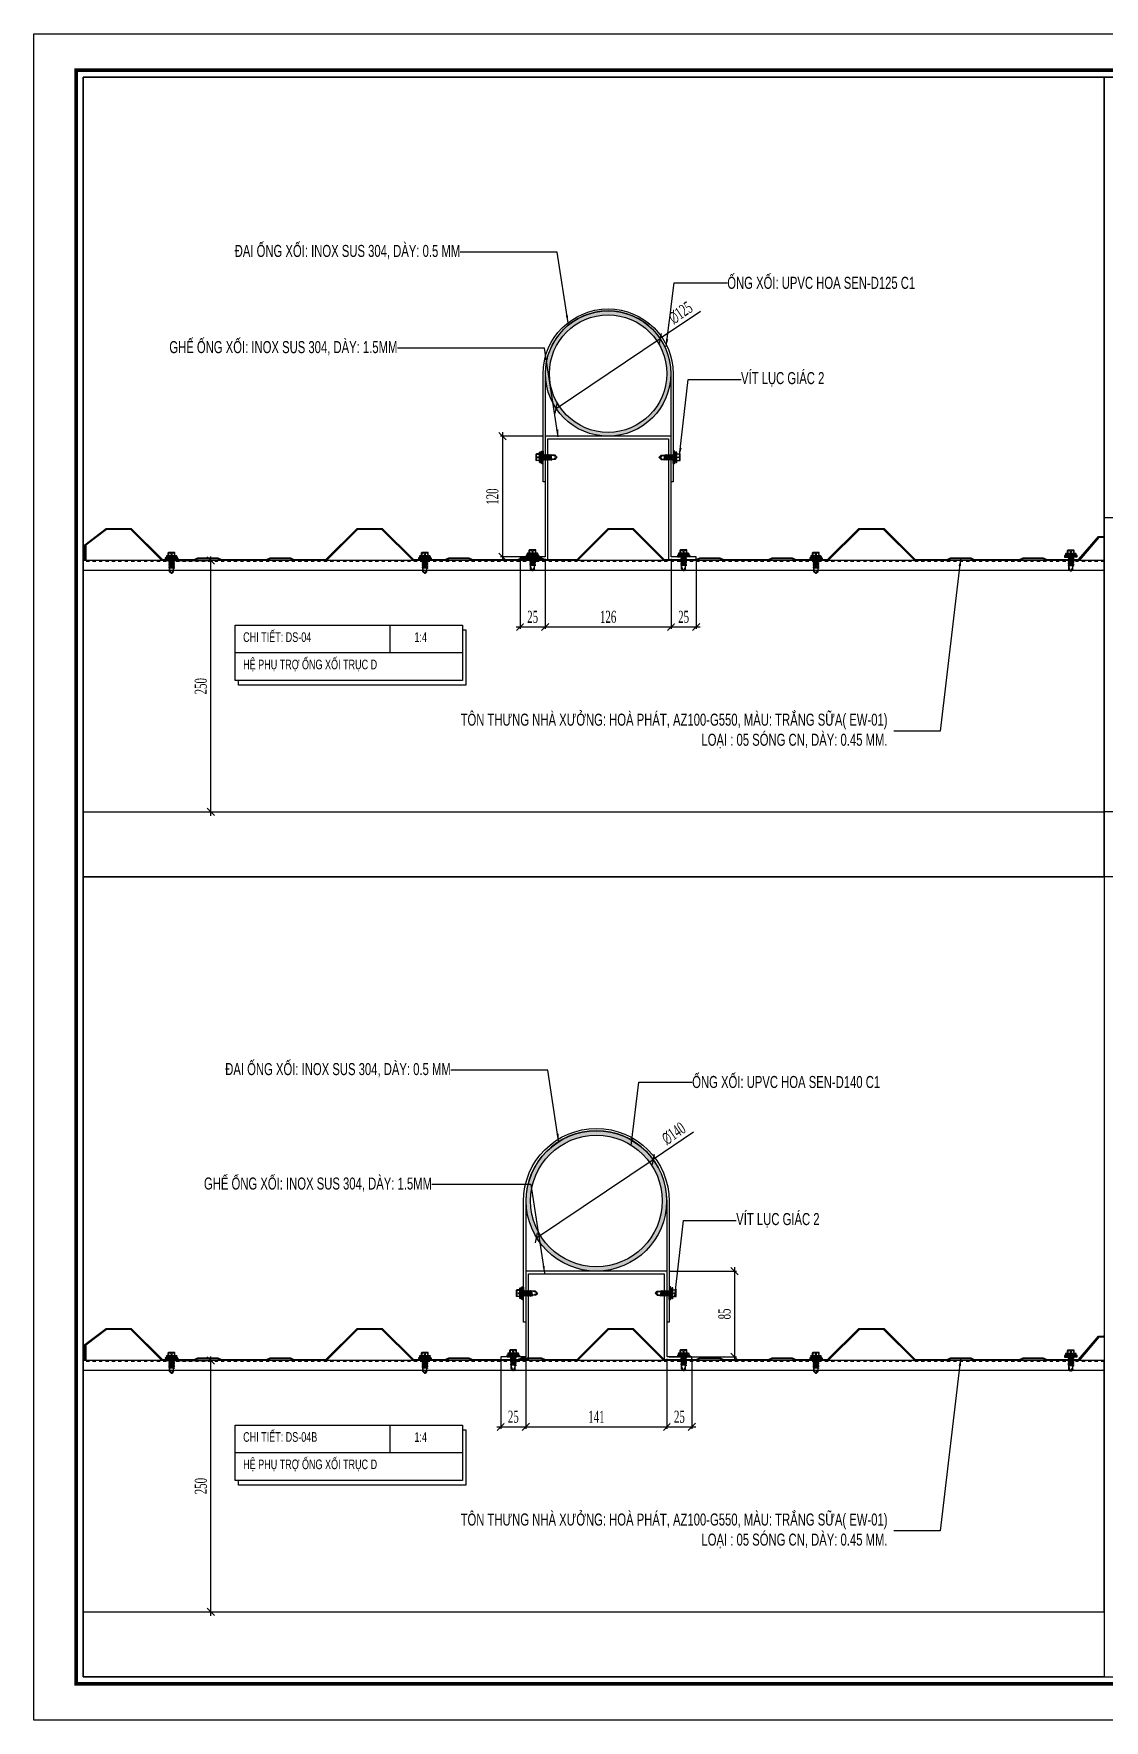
# Model space of a CAD drawing. Header units: inches. Extents: x 1359 to 46357, y -3807 to 191.
# Drawn here: x 26107.5 to 26374.2, y -1109.3 to -689.3 of the extents above; entities that cross this region are included whole.
import ezdxf
from ezdxf.enums import TextEntityAlignment as Align

# ---------------------------------------------------------------- set-up
doc = ezdxf.new("R2010")
doc.units = ezdxf.units.IN
doc.header["$MEASUREMENT"] = 0
doc.linetypes.add('DD3', pattern=[0.2, 0.1, -0.1])
for name, color, linetype in [('114', 114, 'Continuous'), ('2', 2, 'Continuous'), ('3', 3, 'Continuous'), ('7', 7, 'Continuous'), ('flashing', 6, 'Continuous'), ('STRUCTURE', 1, 'Continuous')]:
    doc.layers.add(name, color=color, linetype=linetype)
doc.styles.add('ST1', font='vntimeh.shx', dxfattribs={"width": 0.6})
doc.styles.add('ST1H', font='vnshxh.shx', dxfattribs={"width": 0.7})
doc.styles.add('ST4', font='VHARIALN.TTF')
doc.dimstyles.new('3', dxfattribs={"dimtxt": 3.5, "dimasz": 1.8, "dimexe": 1, "dimexo": 0, "dimgap": 1, "dimtad": 1, "dimdec": 0, "dimlfac": 3, "dimzin": 0, "dimdsep": 46, "dimtxsty": 'ST1H', "dimblk": 'OBLIQUE', "dimcen": 1, "dimdle": 1, "dimclrd": 8, "dimclre": 8, "dimclrt": 3, "dimadec": 0, "dimazin": 0, "dimtfac": 1, "dimtdec": 0, "dimtix": 1, "dimtofl": 0, "dimtmove": 1, "dimatfit": 3, "dimfxl": 0.18, "dimtfill": 1, "dimtolj": 1, "dimtzin": 0, "dimlwd": -1, "dimlwe": -1, "dimarcsym": 1})
doc.dimstyles.new('4', dxfattribs={"dimtxt": 3, "dimasz": 1.8, "dimexe": 0.5, "dimexo": 0.5, "dimgap": 1, "dimtad": 1, "dimdec": 0, "dimlfac": 4, "dimzin": 0, "dimdsep": 46, "dimtxsty": 'ST1', "dimblk": 'OBLIQUE', "dimcen": 1, "dimdle": 1, "dimclrd": 8, "dimclre": 8, "dimclrt": 3, "dimadec": 0, "dimazin": 0, "dimtfac": 1, "dimtdec": 0, "dimtix": 1, "dimtmove": 0, "dimatfit": 3, "dimfxl": 0.18, "dimtfill": 1, "dimtolj": 1, "dimtzin": 0, "dimlwd": -1, "dimlwe": -1, "dimarcsym": 1})

# ---------------------------------------------------------------- blocks, each defined once
blk = doc.blocks.new('A2SBCVN-D')
at = {"layer": '2', "color": 157, "linetype": 'Continuous'}
blk.add_lwpolyline([(0, 420), (594, 420), (594, 0), (0, 0)], close=True, dxfattribs=at)
at = {"layer": '2', "color": 167, "linetype": 'Continuous', "const_width": 0.871}
blk.add_lwpolyline([(10.59, 9.07), (583.41, 9.07), (583.41, 410.93), (10.59, 410.93)], close=True, dxfattribs=at)
at = {"layer": '2', "color": 147, "linetype": 'Continuous'}
blk.add_lwpolyline([(12.33, 10.81), (581.67, 10.81), (581.67, 409.19), (12.33, 409.19)], close=True, dxfattribs=at)
at = {"layer": '3', "ltscale": 0.5, "style": 'ST4'}
for tag, p in [('TENBANVE', (551.34, 319.39)), ('STT', (569.26, 24.56))]:
    blk.add_attdef(tag, text='', height=3, dxfattribs=at).set_placement(p, align=Align.MIDDLE_CENTER)
blk = doc.blocks.new('_Oblique')
at = {"color": 0, "linetype": 'ByBlock', "lineweight": -2}
blk.add_line((-0.5, -0.5), (0.5, 0.5), dxfattribs=at)
blk = doc.blocks.new('*D383')
at = {"color": 8, "linetype": 'Continuous', "transparency": 16777216}
for p, q in [((26140.71, -820.55), (26152.12, -820.55)), ((26151.62, -884.13), (26151.62, -819.55)), ((26140.71, -883.13), (26152.12, -883.13))]:
    blk.add_line(p, q, dxfattribs=at)
at = {"layer": 'Defpoints', "color": 0, "transparency": 16777216}
for p in [(26140.21, -820.55), (26151.62, -820.55), (26140.21, -883.13)]:
    blk.add_point(p, dxfattribs=at)
at = {"color": 8, "transparency": 16777216, "xscale": 1.8, "yscale": 1.8, "zscale": 1.8}
for p, rotation in [((26151.62, -820.55), 90), ((26151.62, -883.13), 270)]:
    blk.add_blockref('_Oblique', p, dxfattribs=dict(at, rotation=rotation))
at = {"color": 3, "transparency": 16777216, "insert": (26149.12, -851.84), "char_height": 3, "attachment_point": 5, "rotation": 90, "style": 'ST1', "bg_fill": 3, "box_fill_scale": 1.25, "bg_fill_color": 256, "bg_fill_true_color": 13158600, "bg_fill_transparency": 12606488}
blk.add_mtext('\\A1;250', dxfattribs=at)
blk = doc.blocks.new('Short_Self_drilling')
at = {"layer": 'STRUCTURE', "color": 1, "linetype": 'Continuous'}
for p, q in [((6.4, 1.7), (-6.4, 1.7)), ((5.1, 3.8), (-5.1, 3.8)), ((-2.6, 2.9), (-5.1, 2.9)), ((-3.4, 3.8), (-3.4, 6.8)), ((3, 7.2), (-3, 7.2)), ((2.6, 2.9), (-2.6, 2.9)), ((-2.1, 2.8), (-2.1, 2.9)), ((6.3, 0), (0, 0)), ((2.2, 2.8), (2.2, 2.9)), ((2.2, -0.5), (2.2, 0)), ((5.1, 2.9), (2.6, 2.9)), ((3.4, 3.8), (3.4, 6.8)), ((3, -1.2), (-2.7, -0.2)), ((3, -2.7), (-2.7, -1.8)), ((3, -4.2), (-2.7, -3.3)), ((3, -5.8), (-2.7, -4.8)), ((3, -7.3), (-2.7, -6.3)), ((-1.9, -8), (-2.7, -7.9)), ((-2.1, -1.4), (-2.1, -0.9)), ((-2.1, -2.9), (-2.1, -2.4)), ((-2.1, -4.4), (-2.1, -3.9)), ((-2.1, -6), (-2.1, -5.4)), ((-2.1, -7.5), (-2.1, -7)), ((-2.1, -12.3), (-2.1, -8.5)), ((3, -8.8), (-1.1, -8.1)), ((2.1, -12.3), (2.1, -9.1)), ((2.2, -2), (2.2, -1.5)), ((2.2, -3.6), (2.2, -3)), ((2.2, -5.1), (2.2, -4.6)), ((2.2, -6.6), (2.2, -6.1)), ((2.2, -8.1), (2.2, -7.6))]:
    blk.add_line(p, q, dxfattribs=at)
blk.add_lwpolyline([(6.4, 1.3), (6.4, 1.7), (2.1, 2.8), (-2.1, 2.8), (-6.4, 1.7), (-6.4, 1.3)], close=True, dxfattribs=at)
for points in [[(-6.4, 1.3, -0.088869), (-6.3, 0), (0, 0)], [(-0.1, 3.8), (-0.3, 6.2, 0.338878), (-3.1, 6.2), (-3.3, 3.8)], [(3.3, 3.8), (3.1, 6.2, 0.338878), (0.3, 6.2), (0.1, 3.8)], [(2.1, -12.3), (0.2, -14.2, -0.333596), (-0.2, -14.2), (-2.1, -12.3)], [(-0.1, -14), (-1, -12.2, -0.148657), (-1.4, -11.2), (-2, -7.7, -0.815006), (-1.2, -7.8, 0.150833), (-0.8, -8.7)], [(2.1, -12.3), (1.7, -11.7, 0.52242), (0.9, -11.7), (-0.2, -14.2)]]:
    blk.add_lwpolyline(points, format="xyb", dxfattribs=at)
for points in [[(3, -1.2), (2.2, -1.5), (-2.1, -0.8), (-2.7, -0.2), (-2.4, 0)], [(3, -2.7), (2.2, -3), (-2.1, -2.4), (-2.7, -1.8), (-2.1, -1.4), (2.2, -2), (3, -2.7)], [(3, -4.2), (2.2, -4.6), (-2.1, -3.9), (-2.7, -3.3), (-2.1, -2.9), (2.2, -3.6), (3, -4.2)], [(3, -5.8), (2.2, -6.1), (-2.1, -5.4), (-2.7, -4.8), (-2.1, -4.4), (2.2, -5.1), (3, -5.8)], [(3, -7.3), (2.2, -7.6), (-2.1, -7), (-2.7, -6.3), (-2.1, -6), (2.2, -6.6), (3, -7.3)], [(-1.8, -8.5), (-2.1, -8.5), (-2.7, -7.9), (-2.1, -7.5), (-1.8, -7.5)], [(-1.3, -7.6), (2.2, -8.1), (3, -8.8)], [(-1.2, 0), (2.2, -0.5), (3, -1.2)], [(3, -8.8), (2.2, -9.1), (-0.8, -8.7)]]:
    blk.add_lwpolyline(points, dxfattribs=at)
for centre, radius, start, end in [((-5, 3.3), 0.455, 109.7949, 250.2674), ((-3, 6.8), 0.429, 90.0311, 180.0311), ((3, 6.8), 0.429, 0.0311, 90.0311), ((5.1, 3.3), 0.435, 279.7276, 80.3347), ((10, 0.2), 3.74, 162.2963, 182.6103)]:
    blk.add_arc(centre, radius, start, end, dxfattribs=at)
blk = doc.blocks.new('*D384')
at = {"color": 8, "linetype": 'Continuous', "transparency": 16777216}
for p in [(26273.58, -758.51), (26237.62, -782.68)]:
    blk.add_line(p, (26263.53, -765.26), dxfattribs=at)
at = {"layer": 'Defpoints', "color": 0, "transparency": 16777216}
for p in [(26263.53, -765.26), (26237.62, -782.68)]:
    blk.add_point(p, dxfattribs=at)
at = {"color": 8, "transparency": 16777216, "xscale": 1.8, "yscale": 1.8, "zscale": 1.8, "rotation": 33.90981928174053}
blk.add_blockref('_Oblique', (26237.62, -782.68), dxfattribs=at)
at = {"color": 3, "transparency": 16777216, "insert": (26268.65, -758.81), "char_height": 3, "attachment_point": 5, "rotation": 33.9098, "style": 'ST1', "bg_fill": 3, "box_fill_scale": 1.25, "bg_fill_color": 256, "bg_fill_true_color": 13158600, "bg_fill_transparency": 12607520}
blk.add_mtext('\\A1;∅125', dxfattribs=at)
at = {"color": 8, "transparency": 16777216, "xscale": 1.8, "yscale": 1.8, "zscale": 1.8, "rotation": 213.9098192817406}
blk.add_blockref('_Oblique', (26263.53, -765.26), dxfattribs=at)
blk = doc.blocks.new('*D385')
at = {"color": 8, "linetype": 'Continuous', "transparency": 16777216}
for p, q in [((26228.67, -820.13), (26228.67, -837.57)), ((26234.87, -820.13), (26234.87, -837.57)), ((26227.67, -837.07), (26235.87, -837.07))]:
    blk.add_line(p, q, dxfattribs=at)
at = {"layer": 'Defpoints', "color": 0, "transparency": 16777216}
for p in [(26228.67, -819.63), (26234.87, -819.63)]:
    blk.add_point(p, dxfattribs=at)
at = {"color": 8, "transparency": 16777216, "xscale": 1.8, "yscale": 1.8, "zscale": 1.8, "rotation": 180}
blk.add_blockref('_Oblique', (26228.67, -837.07), dxfattribs=at)
at = {"color": 8, "transparency": 16777216, "xscale": 1.8, "yscale": 1.8, "zscale": 1.8}
blk.add_blockref('_Oblique', (26234.87, -837.07), dxfattribs=at)
at = {"color": 3, "transparency": 16777216, "insert": (26231.77, -834.57), "char_height": 3, "attachment_point": 5, "style": 'ST1', "bg_fill": 3, "box_fill_scale": 1.25, "bg_fill_color": 256, "bg_fill_true_color": 13158600, "bg_fill_transparency": 4}
blk.add_mtext('\\A1;25', dxfattribs=at)
at = {"layer": 'Defpoints', "color": 0, "transparency": 16777216}
blk.add_point((26234.87, -837.07), dxfattribs=at)
blk = doc.blocks.new('*D386')
at = {"color": 8, "linetype": 'Continuous', "transparency": 16777216}
for p, q in [((26234.87, -820.13), (26234.87, -837.57)), ((26266.28, -820.13), (26266.28, -837.57)), ((26233.87, -837.07), (26267.28, -837.07))]:
    blk.add_line(p, q, dxfattribs=at)
at = {"layer": 'Defpoints', "color": 0, "transparency": 16777216}
for p in [(26234.87, -819.63), (26266.28, -819.63), (26266.28, -837.07)]:
    blk.add_point(p, dxfattribs=at)
at = {"color": 8, "transparency": 16777216, "xscale": 1.8, "yscale": 1.8, "zscale": 1.8, "rotation": 180}
blk.add_blockref('_Oblique', (26234.87, -837.07), dxfattribs=at)
at = {"color": 8, "transparency": 16777216, "xscale": 1.8, "yscale": 1.8, "zscale": 1.8}
blk.add_blockref('_Oblique', (26266.28, -837.07), dxfattribs=at)
at = {"color": 3, "transparency": 16777216, "insert": (26250.57, -834.57), "char_height": 3, "attachment_point": 5, "style": 'ST1', "bg_fill": 3, "box_fill_scale": 1.25, "bg_fill_color": 256, "bg_fill_true_color": 13158600, "bg_fill_transparency": 12608552}
blk.add_mtext('\\A1;126', dxfattribs=at)
blk = doc.blocks.new('*D387')
at = {"color": 8, "linetype": 'Continuous', "transparency": 16777216}
for p, q in [((26266.28, -820.13), (26266.28, -837.57)), ((26272.48, -820.13), (26272.48, -837.57)), ((26265.28, -837.07), (26273.48, -837.07))]:
    blk.add_line(p, q, dxfattribs=at)
at = {"layer": 'Defpoints', "color": 0, "transparency": 16777216}
for p in [(26266.28, -819.63), (26272.48, -819.63)]:
    blk.add_point(p, dxfattribs=at)
at = {"color": 8, "transparency": 16777216, "xscale": 1.8, "yscale": 1.8, "zscale": 1.8, "rotation": 180}
blk.add_blockref('_Oblique', (26266.28, -837.07), dxfattribs=at)
at = {"color": 8, "transparency": 16777216, "xscale": 1.8, "yscale": 1.8, "zscale": 1.8}
blk.add_blockref('_Oblique', (26272.48, -837.07), dxfattribs=at)
at = {"color": 3, "transparency": 16777216, "insert": (26269.38, -834.57), "char_height": 3, "attachment_point": 5, "style": 'ST1', "bg_fill": 3, "box_fill_scale": 1.25, "bg_fill_color": 256, "bg_fill_true_color": 13158600, "bg_fill_transparency": 12608552}
blk.add_mtext('\\A1;25', dxfattribs=at)
at = {"layer": 'Defpoints', "color": 0, "transparency": 16777216}
blk.add_point((26272.48, -837.07), dxfattribs=at)
blk = doc.blocks.new('*D388')
at = {"color": 8, "linetype": 'Continuous', "transparency": 16777216}
for p, q in [((26234.37, -789.58), (26223.76, -789.58)), ((26224.26, -788.58), (26224.26, -820.63)), ((26234.37, -819.63), (26223.76, -819.63))]:
    blk.add_line(p, q, dxfattribs=at)
at = {"layer": 'Defpoints', "color": 0, "transparency": 16777216}
for p in [(26234.87, -789.58), (26224.26, -819.63), (26234.87, -819.63)]:
    blk.add_point(p, dxfattribs=at)
at = {"color": 8, "transparency": 16777216, "xscale": 1.8, "yscale": 1.8, "zscale": 1.8}
for p, rotation in [((26224.26, -789.58), 90), ((26224.26, -819.63), 270)]:
    blk.add_blockref('_Oblique', p, dxfattribs=dict(at, rotation=rotation))
at = {"color": 3, "transparency": 16777216, "insert": (26221.76, -804.61), "char_height": 3, "attachment_point": 5, "rotation": 90, "style": 'ST1', "bg_fill": 3, "box_fill_scale": 1.25, "bg_fill_color": 256, "bg_fill_true_color": 13158600, "bg_fill_transparency": 8910717}
blk.add_mtext('\\A1;120', dxfattribs=at)
blk = doc.blocks.new('*D395')
at = {"color": 8, "linetype": 'Continuous', "transparency": 16777216}
for p, q in [((26140.71, -1019.74), (26152.12, -1019.74)), ((26151.62, -1083.32), (26151.62, -1018.74)), ((26140.71, -1082.32), (26152.12, -1082.32))]:
    blk.add_line(p, q, dxfattribs=at)
at = {"layer": 'Defpoints', "color": 0, "transparency": 16777216}
for p in [(26140.21, -1019.74), (26151.62, -1019.74), (26140.21, -1082.32)]:
    blk.add_point(p, dxfattribs=at)
at = {"color": 8, "transparency": 16777216, "xscale": 1.8, "yscale": 1.8, "zscale": 1.8}
for p, rotation in [((26151.62, -1019.74), 90), ((26151.62, -1082.32), 270)]:
    blk.add_blockref('_Oblique', p, dxfattribs=dict(at, rotation=rotation))
at = {"color": 3, "transparency": 16777216, "insert": (26149.12, -1051.03), "char_height": 3, "attachment_point": 5, "rotation": 90, "style": 'ST1', "bg_fill": 3, "box_fill_scale": 1.25, "bg_fill_color": 256, "bg_fill_true_color": 13158600, "bg_fill_transparency": 6710886}
blk.add_mtext('\\A1;250', dxfattribs=at)
blk = doc.blocks.new('*D396')
at = {"color": 8, "linetype": 'Continuous', "transparency": 16777216}
for p, q in [((26223.86, -1019.32), (26223.86, -1036.76)), ((26230.06, -1019.32), (26230.06, -1036.76)), ((26222.86, -1036.26), (26231.06, -1036.26))]:
    blk.add_line(p, q, dxfattribs=at)
at = {"layer": 'Defpoints', "color": 0, "transparency": 16777216}
for p in [(26223.86, -1018.82), (26230.06, -1018.82)]:
    blk.add_point(p, dxfattribs=at)
at = {"color": 8, "transparency": 16777216, "xscale": 1.8, "yscale": 1.8, "zscale": 1.8, "rotation": 180}
blk.add_blockref('_Oblique', (26223.86, -1036.26), dxfattribs=at)
at = {"color": 8, "transparency": 16777216, "xscale": 1.8, "yscale": 1.8, "zscale": 1.8}
blk.add_blockref('_Oblique', (26230.06, -1036.26), dxfattribs=at)
at = {"color": 3, "transparency": 16777216, "insert": (26226.96, -1033.76), "char_height": 3, "attachment_point": 5, "style": 'ST1', "bg_fill": 3, "box_fill_scale": 1.25, "bg_fill_color": 256, "bg_fill_true_color": 13158600, "bg_fill_transparency": 14205420}
blk.add_mtext('\\A1;25', dxfattribs=at)
at = {"layer": 'Defpoints', "color": 0, "transparency": 16777216}
blk.add_point((26230.06, -1036.26), dxfattribs=at)
blk = doc.blocks.new('*D397')
at = {"color": 8, "linetype": 'Continuous', "transparency": 16777216}
for p, q in [((26230.06, -1019.32), (26230.06, -1036.76)), ((26265.24, -1019.32), (26265.24, -1036.76)), ((26229.06, -1036.26), (26266.24, -1036.26))]:
    blk.add_line(p, q, dxfattribs=at)
at = {"layer": 'Defpoints', "color": 0, "transparency": 16777216}
for p in [(26230.06, -1018.82), (26265.24, -1018.82), (26265.24, -1036.26)]:
    blk.add_point(p, dxfattribs=at)
at = {"color": 8, "transparency": 16777216, "xscale": 1.8, "yscale": 1.8, "zscale": 1.8, "rotation": 180}
blk.add_blockref('_Oblique', (26230.06, -1036.26), dxfattribs=at)
at = {"color": 8, "transparency": 16777216, "xscale": 1.8, "yscale": 1.8, "zscale": 1.8}
blk.add_blockref('_Oblique', (26265.24, -1036.26), dxfattribs=at)
at = {"color": 3, "transparency": 16777216, "insert": (26247.65, -1033.76), "char_height": 3, "attachment_point": 5, "style": 'ST1', "bg_fill": 3, "box_fill_scale": 1.25, "bg_fill_color": 256, "bg_fill_true_color": 13158600, "bg_fill_transparency": 14224828}
blk.add_mtext('\\A1;141', dxfattribs=at)
blk = doc.blocks.new('*D398')
at = {"color": 8, "linetype": 'Continuous', "transparency": 16777216}
for p, q in [((26265.24, -1019.32), (26265.24, -1036.76)), ((26271.44, -1019.32), (26271.44, -1036.76)), ((26264.24, -1036.26), (26272.44, -1036.26))]:
    blk.add_line(p, q, dxfattribs=at)
at = {"layer": 'Defpoints', "color": 0, "transparency": 16777216}
for p in [(26265.24, -1018.82), (26271.44, -1018.82)]:
    blk.add_point(p, dxfattribs=at)
at = {"color": 8, "transparency": 16777216, "xscale": 1.8, "yscale": 1.8, "zscale": 1.8, "rotation": 180}
blk.add_blockref('_Oblique', (26265.24, -1036.26), dxfattribs=at)
at = {"color": 8, "transparency": 16777216, "xscale": 1.8, "yscale": 1.8, "zscale": 1.8}
blk.add_blockref('_Oblique', (26271.44, -1036.26), dxfattribs=at)
at = {"color": 3, "transparency": 16777216, "insert": (26268.34, -1033.76), "char_height": 3, "attachment_point": 5, "style": 'ST1', "bg_fill": 3, "box_fill_scale": 1.25, "bg_fill_color": 256, "bg_fill_true_color": 13158600, "bg_fill_transparency": 0}
blk.add_mtext('\\A1;25', dxfattribs=at)
at = {"layer": 'Defpoints', "color": 0, "transparency": 16777216}
blk.add_point((26271.44, -1036.26), dxfattribs=at)
blk = doc.blocks.new('*D399')
at = {"color": 8, "linetype": 'Continuous', "transparency": 16777216}
for p in [(26271.83, -962.9), (26232.76, -989.17)]:
    blk.add_line(p, (26261.78, -969.66), dxfattribs=at)
at = {"layer": 'Defpoints', "color": 0, "transparency": 16777216}
for p in [(26261.78, -969.66), (26232.76, -989.17)]:
    blk.add_point(p, dxfattribs=at)
at = {"color": 8, "transparency": 16777216, "xscale": 1.8, "yscale": 1.8, "zscale": 1.8, "rotation": 33.90981928174397}
blk.add_blockref('_Oblique', (26232.76, -989.17), dxfattribs=at)
at = {"color": 3, "transparency": 16777216, "insert": (26266.91, -963.21), "char_height": 3, "attachment_point": 5, "rotation": 33.9098, "style": 'ST1', "bg_fill": 3, "box_fill_scale": 1.25, "bg_fill_color": 256, "bg_fill_true_color": 13158600, "bg_fill_transparency": 78}
blk.add_mtext('\\A1;∅140', dxfattribs=at)
at = {"color": 8, "transparency": 16777216, "xscale": 1.8, "yscale": 1.8, "zscale": 1.8, "rotation": 213.909819281744}
blk.add_blockref('_Oblique', (26261.78, -969.66), dxfattribs=at)
blk = doc.blocks.new('*D400')
at = {"color": 8, "linetype": 'Continuous', "transparency": 16777216}
for p, q in [((26265.74, -997.49), (26282.58, -997.49)), ((26282.08, -996.49), (26282.08, -1019.82)), ((26265.74, -1018.82), (26282.58, -1018.82))]:
    blk.add_line(p, q, dxfattribs=at)
at = {"layer": 'Defpoints', "color": 0, "transparency": 16777216}
for p in [(26265.24, -997.49), (26265.24, -1018.82), (26282.08, -1018.82)]:
    blk.add_point(p, dxfattribs=at)
at = {"color": 8, "transparency": 16777216, "xscale": 1.8, "yscale": 1.8, "zscale": 1.8}
for p, rotation in [((26282.08, -997.49), 90), ((26282.08, -1018.82), 270)]:
    blk.add_blockref('_Oblique', p, dxfattribs=dict(at, rotation=rotation))
at = {"color": 3, "transparency": 16777216, "insert": (26279.58, -1008.16), "char_height": 3, "attachment_point": 5, "rotation": 90, "style": 'ST1', "bg_fill": 3, "box_fill_scale": 1.25, "bg_fill_color": 256, "bg_fill_true_color": 13158600, "bg_fill_transparency": 6455060}
blk.add_mtext('\\A1;85', dxfattribs=at)

msp = doc.modelspace()

# ---------------------------------------------------------------- hatches: boundary and pattern name
at = {"layer": 'flashing'}
h = msp.add_hatch(color=0, dxfattribs=at)
h.paths.add_polyline_path([(26234.9629, -773.9719, 1), (26266.1805, -773.9719, 1)])
h.paths.add_polyline_path([(26265.2049, -773.9719, -1), (26235.9385, -773.9719, -1)], flags=16)
h = msp.add_hatch(color=0, dxfattribs=at)
h.paths.add_polyline_path([(26230.1698, -980.0053, 1), (26265.1335, -980.0053, 1)])
h.paths.add_polyline_path([(26264.0409, -980.0053, -1), (26231.2625, -980.0053, -1)], flags=16)

# ---------------------------------------------------------------- linework, layer by layer
at = {"color": 8}
msp.add_lwpolyline([(26374.1676, -700.1506), (26628.5121, -700.1506), (26628.5121, -899.3405), (26374.1676, -899.3405)], close=True, dxfattribs=at)
at = {"layer": '114', "color": 84, "ltscale": 8}
for points in [[(26374.1676, -820.5539), (26119.8231, -820.5539), (26119.8231, -883.1295), (26374.1676, -883.1295)], [(26374.1676, -1019.7438), (26119.8231, -1019.7438), (26119.8231, -1082.3194), (26374.1676, -1082.3194)]]:
    msp.add_lwpolyline(points, close=True, dxfattribs=at)
at = {"layer": '114', "color": 84, "linetype": 'DD3', "ltscale": 8}
for points in [[(26374.1676, -820.8039), (26119.8231, -820.8039)], [(26374.1676, -1019.9938), (26119.8231, -1019.9938)]]:
    msp.add_lwpolyline(points, dxfattribs=at)
at = {"layer": '114', "color": 84, "ltscale": 8}
for points in [[(26374.1676, -823.0539), (26119.8231, -823.0539)], [(26374.1676, -1022.2438), (26119.8231, -1022.2438)]]:
    msp.add_lwpolyline(points, dxfattribs=at)
at = {"layer": '2', "color": 1}
msp.add_lwpolyline([(26228.6713, -820.3039), (26235.5374, -820.3039), (26235.5374, -790.2503), (26265.6102, -790.2503), (26265.6102, -820.3039), (26272.4762, -820.3039), (26272.4762, -819.6343), (26266.2798, -819.6343), (26266.2798, -789.5807), (26234.8677, -789.5807), (26234.8677, -819.6343), (26228.6713, -819.6343)], close=True, dxfattribs=at)
at = {"layer": '7', "color": 8}
msp.add_lwpolyline([(26628.5121, -809.7961), (26628.5121, -883.1295), (26374.1676, -883.1295), (26374.1676, -809.7962)], close=True, dxfattribs=at)
at = {"layer": 'flashing'}
for points in [[(26266.7785, -774.0713), (26266.7785, -800.4456), (26266.7785, -800.4456), (26266.7785, -800.9443), (26266.2798, -800.9443), (26266.2798, -774.0713, 1), (26234.8636, -774.0713), (26234.864, -800.9443), (26234.3653, -800.9443), (26234.3653, -800.4456), (26234.3653, -800.4456), (26234.3649, -774.0713, -1)], [(26265.8033, -980.1166), (26265.8033, -1009.6559), (26265.8033, -1009.6559), (26265.8033, -1010.2144), (26265.2447, -1010.2144), (26265.2447, -980.1166, 1), (26230.0586, -980.1166), (26230.059, -1010.2144), (26229.5005, -1010.2144), (26229.5005, -1009.6559), (26229.5005, -1009.6559), (26229.5001, -980.1166, -1)]]:
    msp.add_lwpolyline(points, format="xyb", close=True, dxfattribs=at)
for centre, radius in [((26250.5717, -773.9719), 15.6088), ((26250.5717, -773.9719), 14.6332), ((26247.6517, -980.0053), 17.4818), ((26247.6517, -980.0053), 16.3892)]:
    msp.add_circle(centre, radius, dxfattribs=at)

# ---------------------------------------------------------------- block references
at = {"color": 1, "zscale": 0.2439299830604177}
for p, xscale, yscale, rotation in [((26234.369, -794.8247), -0.2439299831129721, 0.2439299829238735, 90.03112737979109), ((26266.7785, -794.8247), 0.2439299831129721, 0.2439299829238735, 269.968872620209), ((26204.9399, -820.3039), 0.2439299831129721, 0.2439299829129595, 359.9688726202089), ((26231.7382, -819.6343), 0.2439299831129721, 0.2439299829129595, 359.9688726202089), ((26269.378, -819.6343), 0.2439299831129721, 0.2439299829129595, 359.9688726202089), ((26302.3458, -820.3039), 0.2439299831129721, 0.2439299829129595, 359.9688726202089), ((26365.8325, -819.7238), 0.2439299831129721, 0.2439299829129595, 359.9688726202089), ((26229.5001, -1003.0005), -0.2439299831129721, 0.2439299829238735, 90.03112737979109), ((26265.8033, -1003.0005), 0.2439299831129721, 0.2439299829238735, 269.968872620209), ((26204.9399, -1019.4938), 0.2439299831129721, 0.2439299829129595, 359.9688726202089), ((26226.9441, -1018.8242), 0.2439299831129721, 0.2439299829129595, 359.9688726202089), ((26269.378, -1018.8242), 0.2439299831129721, 0.2439299829129595, 359.9688726202089), ((26302.3458, -1019.4938), 0.2439299831129721, 0.2439299829129595, 359.9688726202089), ((26365.8325, -1018.9137), 0.2439299831129721, 0.2439299829129595, 359.9688726202089)]:
    msp.add_blockref('Short_Self_drilling', p, dxfattribs=dict(at, xscale=xscale, yscale=yscale, rotation=rotation))
at = {"layer": '2'}
msp.add_blockref('A2SBCVN-D', (26107.492, -1109.3405), dxfattribs=at)

# ---------------------------------------------------------------- leaders
at = {"color": 9}
for points in [[(26338.3919, -820.1046), (26333.2961, -862.9927), (26320.1692, -862.9927)], [(26338.3919, -1019.2945), (26333.2961, -1062.1826), (26320.1692, -1062.1826)]]:
    msp.add_leader(points, dimstyle='3', override={"dimgap": 1, "dimtad": 0}, dxfattribs=at)

# ---------------------------------------------------------------- next in the draw order: dimensions: what is measured, and where the dimension line sits
at = {"color": 8}
for base, p1, p2, picture, middle in [((26151.6234, -820.5539), (26140.2139, -883.1295), (26140.2139, -820.5539), '*D383', (26149.1234, -851.8417)), ((26151.6234, -1019.7438), (26140.2139, -1082.3194), (26140.2139, -1019.7438), '*D395', (26149.1234, -1051.0316))]:
    dim = msp.add_linear_dim(base=base, p1=p1, p2=p2, angle=90, dimstyle='4', dxfattribs=at)
    dim.commit()
    dim.dimension.update_dxf_attribs({"geometry": picture, "text_midpoint": middle})

# ---------------------------------------------------------------- next in the draw order: linework, layer by layer
for points in [[(26119.8231, -700.1506), (26374.1676, -700.1506), (26374.1676, -899.3405), (26119.8231, -899.3405)], [(26119.8231, -899.3405), (26374.1676, -899.3405), (26374.1676, -1098.5305), (26119.8231, -1098.5305)]]:
    msp.add_lwpolyline(points, close=True, dxfattribs=at)
at = {"color": 3, "ltscale": 15}
for points in [[(26374.1676, -814.6859), (26374.0644, -814.782), (26372.833, -814.782), (26367.8897, -820.5539), (26359.8149, -820.5539), (26358.9089, -820.1046), (26354.034, -820.1046), (26353.128, -820.5539), (26341.7353, -820.5539), (26340.8294, -820.1046), (26335.9544, -820.1046), (26335.0484, -820.5539), (26326.9856, -820.5539), (26319.1968, -812.8161), (26313.1529, -812.8161), (26305.3641, -820.5539), (26297.3013, -820.5539), (26296.3953, -820.1046), (26291.5204, -820.1046), (26290.6144, -820.5539), (26279.2217, -820.5539), (26278.3158, -820.1046), (26273.4408, -820.1046), (26272.5348, -820.5539), (26264.4715, -820.5539), (26256.7411, -812.8161), (26250.6984, -812.8161), (26242.968, -820.5539), (26234.8406, -820.5539), (26233.9346, -820.1046), (26229.0597, -820.1046), (26228.1537, -820.5539), (26216.761, -820.5539), (26215.8551, -820.1046), (26210.9801, -820.1046), (26210.0741, -820.5539), (26202.0113, -820.5539), (26194.2225, -812.8161), (26188.1786, -812.8161), (26180.3898, -820.5539), (26172.2629, -820.5539), (26171.357, -820.1046), (26166.482, -820.1046), (26165.576, -820.5539), (26154.1834, -820.5539), (26153.2774, -820.1046), (26148.4024, -820.1046), (26147.4965, -820.5539), (26139.4331, -820.5539), (26131.7028, -812.8161), (26125.6408, -812.8161), (26120.5061, -816.7284), (26120.5061, -820.3518), (26120.2561, -820.3518), (26120.2561, -816.6046), (26125.5564, -812.5661), (26131.8064, -812.5661), (26139.5367, -820.3039), (26147.4379, -820.3039), (26148.3438, -819.8546), (26153.336, -819.8546), (26154.242, -820.3039), (26165.5174, -820.3039), (26166.4234, -819.8546), (26171.4155, -819.8546), (26172.3215, -820.3039), (26180.2867, -820.3039), (26188.0756, -812.5661), (26194.3256, -812.5661), (26202.1144, -820.3039), (26210.0155, -820.3039), (26210.9215, -819.8546), (26215.9136, -819.8546), (26216.8196, -820.3039), (26228.0951, -820.3039), (26229.0011, -819.8546), (26233.9932, -819.8546), (26234.8992, -820.3039), (26242.8644, -820.3039), (26250.5947, -812.5661), (26256.8447, -812.5661), (26264.5751, -820.3039), (26272.4762, -820.3039), (26273.3822, -819.8546), (26278.3744, -819.8546), (26279.2803, -820.3039), (26290.5558, -820.3039), (26291.4618, -819.8546), (26296.4539, -819.8546), (26297.3599, -820.3039), (26305.261, -820.3039), (26313.0499, -812.5661), (26319.2999, -812.5661), (26327.0887, -820.3039), (26334.9898, -820.3039), (26335.8958, -819.8546), (26340.8879, -819.8546), (26341.7939, -820.3039), (26353.0694, -820.3039), (26353.9754, -819.8546), (26358.9675, -819.8546), (26359.8735, -820.3039), (26367.7746, -820.3039), (26372.7179, -814.532), (26373.9659, -814.532), (26374.1676, -814.3441)], [(26374.1676, -1013.8758), (26374.0644, -1013.972), (26372.833, -1013.972), (26367.8897, -1019.7438), (26359.8149, -1019.7438), (26358.9089, -1019.2945), (26354.034, -1019.2945), (26353.128, -1019.7438), (26341.7353, -1019.7438), (26340.8294, -1019.2945), (26335.9544, -1019.2945), (26335.0484, -1019.7438), (26326.9856, -1019.7438), (26319.1968, -1012.006), (26313.1529, -1012.006), (26305.3641, -1019.7438), (26297.3013, -1019.7438), (26296.3953, -1019.2945), (26291.5204, -1019.2945), (26290.6144, -1019.7438), (26279.2217, -1019.7438), (26278.3158, -1019.2945), (26273.4408, -1019.2945), (26272.5348, -1019.7438), (26264.4715, -1019.7438), (26256.7411, -1012.006), (26250.6984, -1012.006), (26242.968, -1019.7438), (26234.8406, -1019.7438), (26233.9346, -1019.2945), (26229.0597, -1019.2945), (26228.1537, -1019.7438), (26216.761, -1019.7438), (26215.8551, -1019.2945), (26210.9801, -1019.2945), (26210.0741, -1019.7438), (26202.0113, -1019.7438), (26194.2225, -1012.006), (26188.1786, -1012.006), (26180.3898, -1019.7438), (26172.2629, -1019.7438), (26171.357, -1019.2945), (26166.482, -1019.2945), (26165.576, -1019.7438), (26154.1834, -1019.7438), (26153.2774, -1019.2945), (26148.4024, -1019.2945), (26147.4965, -1019.7438), (26139.4331, -1019.7438), (26131.7028, -1012.006), (26125.6408, -1012.006), (26120.5061, -1015.9184), (26120.5061, -1019.5417), (26120.2561, -1019.5417), (26120.2561, -1015.7945), (26125.5564, -1011.756), (26131.8064, -1011.756), (26139.5367, -1019.4938), (26147.4379, -1019.4938), (26148.3438, -1019.0445), (26153.336, -1019.0445), (26154.242, -1019.4938), (26165.5174, -1019.4938), (26166.4234, -1019.0445), (26171.4155, -1019.0445), (26172.3215, -1019.4938), (26180.2867, -1019.4938), (26188.0756, -1011.756), (26194.3256, -1011.756), (26202.1144, -1019.4938), (26210.0155, -1019.4938), (26210.9215, -1019.0445), (26215.9136, -1019.0445), (26216.8196, -1019.4938), (26228.0951, -1019.4938), (26229.0011, -1019.0445), (26233.9932, -1019.0445), (26234.8992, -1019.4938), (26242.8644, -1019.4938), (26250.5947, -1011.756), (26256.8447, -1011.756), (26264.5751, -1019.4938), (26272.4762, -1019.4938), (26273.3822, -1019.0445), (26278.3744, -1019.0445), (26279.2803, -1019.4938), (26290.5558, -1019.4938), (26291.4618, -1019.0445), (26296.4539, -1019.0445), (26297.3599, -1019.4938), (26305.261, -1019.4938), (26313.0499, -1011.756), (26319.2999, -1011.756), (26327.0887, -1019.4938), (26334.9898, -1019.4938), (26335.8958, -1019.0445), (26340.8879, -1019.0445), (26341.7939, -1019.4938), (26353.0694, -1019.4938), (26353.9754, -1019.0445), (26358.9675, -1019.0445), (26359.8735, -1019.4938), (26367.7746, -1019.4938), (26372.7179, -1013.722), (26373.9659, -1013.722), (26374.1676, -1013.534)]]:
    msp.add_lwpolyline(points, dxfattribs=at)

# ---------------------------------------------------------------- next in the draw order: block references
at = {"color": 1, "xscale": 0.2439299831129721, "yscale": 0.2439299829129595, "zscale": 0.2439299830604177, "rotation": 359.9688726202089}
for p in [(26141.8358, -820.3039), (26141.8358, -1019.4938)]:
    msp.add_blockref('Short_Self_drilling', p, dxfattribs=at)

# ---------------------------------------------------------------- next in the draw order: texts
at = {"layer": '3', "style": 'ST1H', "bg_fill": 2}
for s, insert, char_height, attachment_point in [('\\A1;§AI èNG XèI: inox sus 304, dµy: 0.5 mm', (26213.7305, -743.7077), 3, 6), ('\\A1;èng xèi: Upvc HOA SEN-d125 c1', (26280.2549, -751.3955), 3, 4), ('\\A1;GHÕ èNG XèI: inox sus 304, DµY: 1.5MM', (26198.079, -767.6592), 3, 6), ('\\A1;VÝT LôC GI¸C 2 ', (26283.6776, -775.4318), 3, 4), ('\\A1;chi tiÕt: DS-04', (26159.657, -839.6184), 2.4, 4), ('\\A1;t«n TH¦NG NHµ X¦ëNG: HOµ PH¸T, AZ100-G550, mµu: TR¾NG S÷A( EW-01)\\PLo¹i : 05 SãNG CN, dµy: 0.45 mm.', (26320.1692, -862.9927), 3, 6), ('\\A1;§AI èNG XèI: inox sus 304, dµy: 0.5 mm', (26211.375, -947.4566), 3, 6), ('\\A1;èng xèi: Upvc HOA SEN-d140 c1', (26271.5176, -950.4103), 3, 4), ('\\A1;GHÕ èNG XèI: inox sus 304, DµY: 1.5MM', (26206.7031, -975.9571), 3, 6), ('\\A1;VÝT LôC GI¸C 2 ', (26282.4877, -984.8586), 3, 4), ('\\A1;chi tiÕt: DS-04B', (26159.657, -1038.8083), 2.4, 4), ('\\A1;t«n TH¦NG NHµ X¦ëNG: HOµ PH¸T, AZ100-G550, mµu: TR¾NG S÷A( EW-01)\\PLo¹i : 05 SãNG CN, dµy: 0.45 mm.', (26320.1692, -1062.1826), 3, 6)]:
    msp.add_mtext(s, dxfattribs=dict(at, insert=insert, char_height=char_height, attachment_point=attachment_point))

# ---------------------------------------------------------------- next in the draw order: dimensions: what is measured, and where the dimension line sits
at = {"color": 8}
dim = msp.add_diameter_dim_2p(p1=(26237.6177, -782.6798), p2=(26263.5257, -765.264), dimstyle='4', dxfattribs=at)
dim.commit()
dim.dimension.update_dxf_attribs({"geometry": '*D384', "text_midpoint": (26268.6517, -758.8058)})
for base, p1, p2, picture, middle in [((26234.8677, -837.0686), (26228.6713, -819.6343), (26234.8677, -819.6343), '*D385', (26231.7695, -834.5686)), ((26230.0588, -1036.2585), (26223.8624, -1018.8242), (26230.0588, -1018.8242), '*D396', (26226.9606, -1033.7585))]:
    dim = msp.add_linear_dim(base=base, p1=p1, p2=p2, dimstyle='4', dxfattribs=at)
    dim.commit()
    dim.dimension.update_dxf_attribs({"geometry": picture, "text_midpoint": middle})

# ---------------------------------------------------------------- next in the draw order: texts
at = {"layer": '3', "char_height": 2.4, "attachment_point": 4, "style": 'ST1H', "bg_fill": 2}
for insert in [(26159.657, -846.6821), (26159.657, -1045.872)]:
    msp.add_mtext('\\A1;HÖ PHô TRî èNG XèI trôc D', dxfattribs=dict(at, insert=insert))

# ---------------------------------------------------------------- next in the draw order: dimensions: what is measured, and where the dimension line sits
at = {"color": 8}
for base, p1, p2, picture, middle in [((26266.2798, -837.0686), (26234.8677, -819.6343), (26266.2798, -819.6343), '*D386', (26250.5738, -834.5686)), ((26265.2447, -1036.2585), (26230.0588, -1018.8242), (26265.2447, -1018.8242), '*D397', (26247.6518, -1033.7585))]:
    dim = msp.add_linear_dim(base=base, p1=p1, p2=p2, dimstyle='4', dxfattribs=at)
    dim.commit()
    dim.dimension.update_dxf_attribs({"geometry": picture, "text_midpoint": middle})

# ---------------------------------------------------------------- next in the draw order: leaders
at = {"color": 9}
for points in [[(26240.5925, -761.3011), (26237.9222, -743.7077), (26213.7305, -743.7077)], [(26265.0352, -767.2034), (26266.9909, -751.3955), (26280.2549, -751.3955)], [(26238.15, -789.7096), (26234.7402, -767.6592), (26198.079, -767.6592)], [(26268.388, -794.2975), (26270.5507, -775.4318), (26283.6776, -775.4318)], [(26238.2371, -965.05), (26235.5667, -947.4566), (26211.375, -947.4566)], [(26256.2979, -966.2182), (26258.2536, -950.4103), (26271.5176, -950.4103)], [(26234.7854, -998.0074), (26231.3756, -975.9571), (26206.7031, -975.9571)], [(26267.1981, -1003.7244), (26269.3609, -984.8586), (26282.4877, -984.8586)]]:
    msp.add_leader(points, dimstyle='3', override={"dimgap": 1, "dimtad": 0}, dxfattribs=at)

# ---------------------------------------------------------------- next in the draw order: linework, layer by layer
for p, q in [((26196.205, -836.6468), (26196.205, -843.5465)), ((26196.205, -1035.8368), (26196.205, -1042.7364))]:
    msp.add_line(p, q, dxfattribs=at)
for points in [[(26157.6814, -836.6468), (26214.3131, -836.6468), (26214.3131, -850.4462), (26157.6814, -850.4462)], [(26157.6814, -836.6468), (26214.3131, -836.6468), (26214.3131, -843.5465), (26157.6814, -843.5465)], [(26157.6814, -1035.8368), (26214.3131, -1035.8368), (26214.3131, -1049.6361), (26157.6814, -1049.6361)], [(26157.6814, -1035.8368), (26214.3131, -1035.8368), (26214.3131, -1042.7364), (26157.6814, -1042.7364)]]:
    msp.add_lwpolyline(points, close=True, dxfattribs=at)
for points in [[(26214.3131, -837.7833), (26215.1312, -837.7833), (26215.1312, -851.5826), (26158.4995, -851.5826), (26158.4995, -850.4462)], [(26214.3131, -1036.9732), (26215.1312, -1036.9732), (26215.1312, -1050.7726), (26158.4995, -1050.7726), (26158.4995, -1049.6361)]]:
    msp.add_lwpolyline(points, dxfattribs=at)

# ---------------------------------------------------------------- next in the draw order: dimensions: what is measured, and where the dimension line sits
at = {"color": 8}
dim = msp.add_linear_dim(base=(26224.2647, -819.6343), p1=(26234.8677, -789.5807), p2=(26234.8677, -819.6343), angle=90, dimstyle='4', dxfattribs=at)
dim.commit()
dim.dimension.update_dxf_attribs({"geometry": '*D388', "text_midpoint": (26221.7647, -804.6075)})
for base, p1, p2, picture, middle in [((26272.4762, -837.0686), (26266.2798, -819.6343), (26272.4762, -819.6343), '*D387', (26269.378, -834.5686)), ((26271.441, -1036.2585), (26265.2446, -1018.8242), (26271.441, -1018.8242), '*D398', (26268.3428, -1033.7585))]:
    dim = msp.add_linear_dim(base=base, p1=p1, p2=p2, dimstyle='4', dxfattribs=at)
    dim.commit()
    dim.dimension.update_dxf_attribs({"geometry": picture, "text_midpoint": middle})
dim = msp.add_diameter_dim_2p(p1=(26232.7641, -989.1691), p2=(26261.781, -969.6634), dimstyle='4', dxfattribs=at)
dim.commit()
dim.dimension.update_dxf_attribs({"geometry": '*D399', "text_midpoint": (26266.9071, -963.2052)})

# ---------------------------------------------------------------- next in the draw order: linework, layer by layer
at = {"layer": '2', "color": 1}
msp.add_lwpolyline([(26223.8624, -1019.4938), (26230.7285, -1019.4938), (26230.7283, -998.1568), (26264.575, -998.1568), (26264.5751, -1019.4938), (26271.4412, -1019.4938), (26271.4412, -1018.8242), (26265.2447, -1018.8242), (26265.2446, -997.4871), (26230.0587, -997.4871), (26230.0588, -1018.8242), (26223.8624, -1018.8242)], close=True, dxfattribs=at)

# ---------------------------------------------------------------- next in the draw order: texts
at = {"layer": '3', "char_height": 2.4, "attachment_point": 4, "style": 'ST1H', "bg_fill": 2}
for insert in [(26202.3324, -839.6184), (26202.3324, -1038.8083)]:
    msp.add_mtext('\\A1;1:4', dxfattribs=dict(at, insert=insert))

# ---------------------------------------------------------------- next in the draw order: dimensions: what is measured, and where the dimension line sits
at = {"color": 8}
dim = msp.add_linear_dim(base=(26282.0769, -1018.8242), p1=(26265.2446, -997.4871), p2=(26265.2446, -1018.8242), angle=90, dimstyle='4', dxfattribs=at)
dim.commit()
dim.dimension.update_dxf_attribs({"geometry": '*D400', "text_midpoint": (26279.5769, -1008.1556)})

doc.saveas('drawing.dxf')
